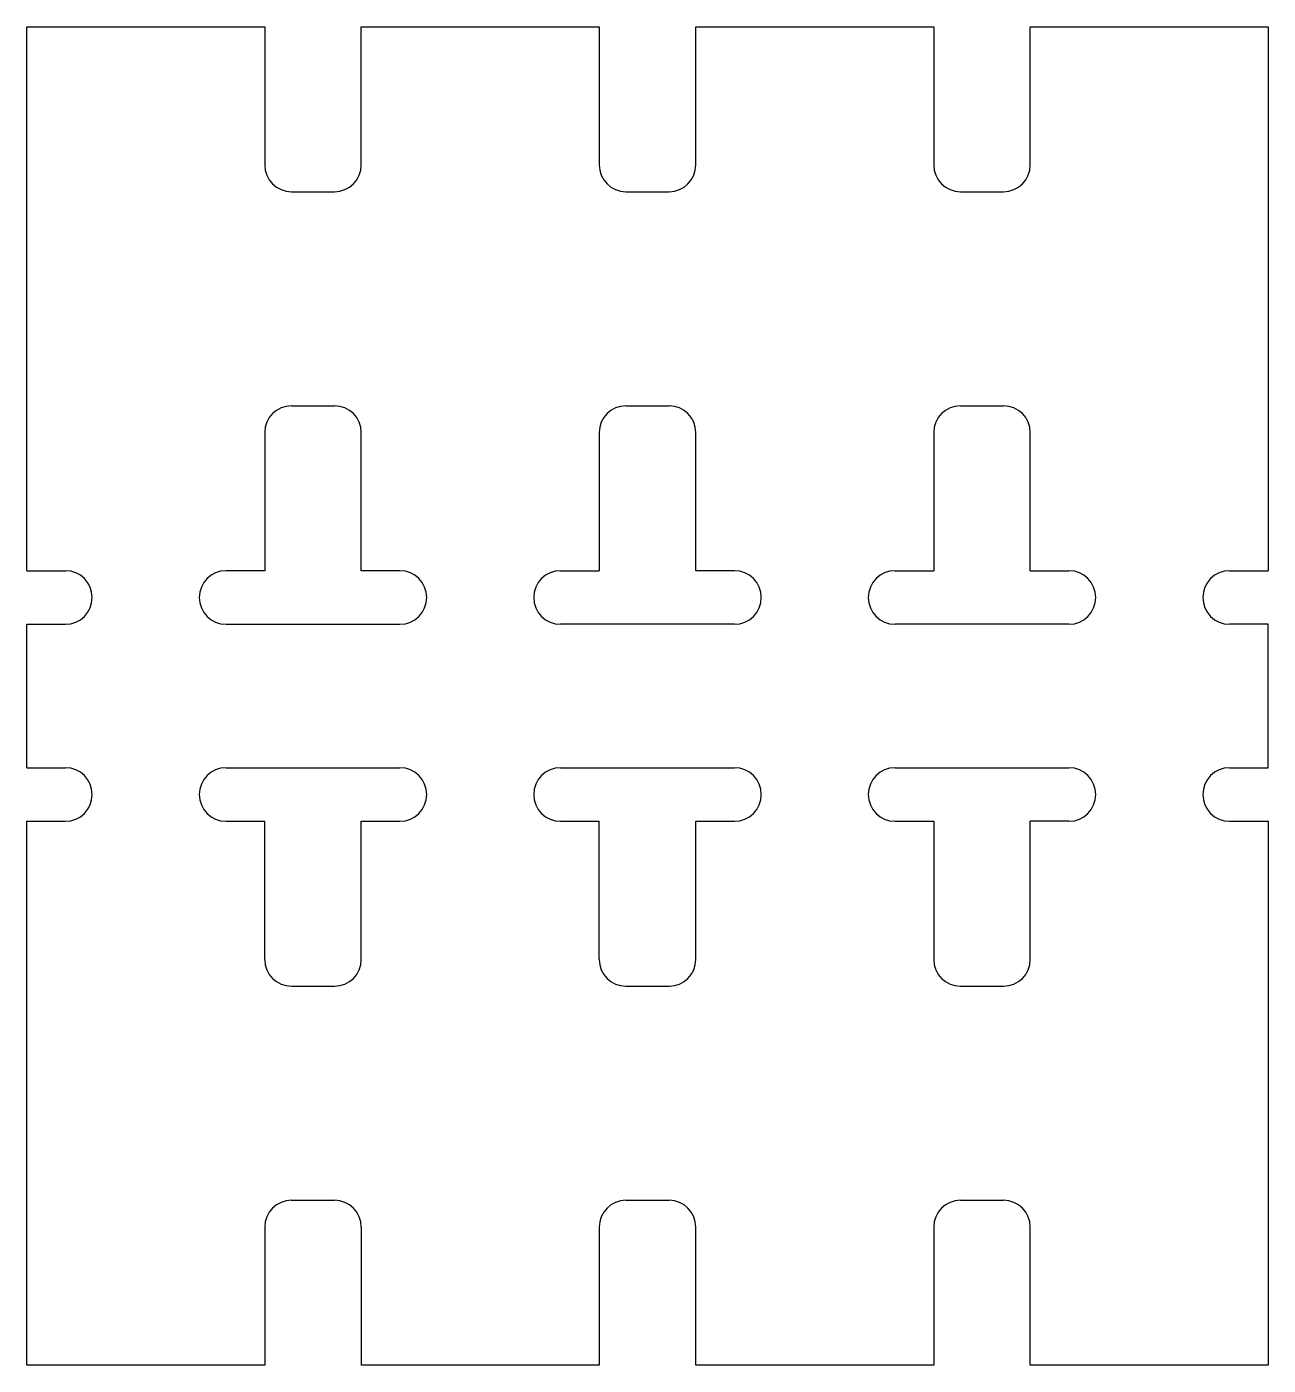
# Model space of a CAD drawing. Header units: millimetres. Extents: x 0 to 93, y 0 to 100.
import ezdxf

# ---------------------------------------------------------------- set-up
doc = ezdxf.new("R2010")
doc.units = ezdxf.units.MM
doc.layers.get('0').update_dxf_attribs({"linetype": 'CONTINUOUS'})

msp = doc.modelspace()

# ---------------------------------------------------------------- linework, layer by layer
for p, q in [((0, 59.36), (0, 100)), ((0, 100), (17.78, 100)), ((17.78, 100), (17.78, 89.68)), ((25, 100), (42.78, 100)), ((25, 89.68), (25, 100)), ((42.78, 100), (42.78, 89.68)), ((50, 100), (67.78, 100)), ((50, 89.68), (50, 100)), ((67.78, 100), (67.78, 89.68)), ((75, 100), (92.78, 100)), ((75, 89.68), (75, 100)), ((92.78, 100), (92.78, 59.36)), ((19.78, 87.68), (23, 87.68)), ((44.78, 87.68), (48, 87.68)), ((69.78, 87.68), (73, 87.68)), ((19.78, 71.68), (23, 71.68)), ((44.78, 71.68), (48, 71.68)), ((69.78, 71.68), (73, 71.68)), ((17.78, 69.68), (17.78, 59.36)), ((25, 59.36), (25, 69.68)), ((42.78, 69.68), (42.78, 59.36)), ((50, 59.36), (50, 69.68)), ((67.78, 69.68), (67.78, 59.36)), ((75, 59.36), (75, 69.68)), ((0, 59.36), (2.89, 59.36)), ((17.78, 59.36), (14.89, 59.36)), ((27.89, 59.36), (25, 59.36)), ((39.89, 59.36), (42.78, 59.36)), ((52.89, 59.36), (50, 59.36)), ((64.89, 59.36), (67.78, 59.36)), ((75, 59.36), (77.89, 59.36)), ((89.89, 59.36), (92.78, 59.36)), ((4.89, 57.36), (4.89, 57.36)), ((12.89, 57.36), (12.89, 57.36)), ((29.89, 57.36), (29.89, 57.36)), ((37.89, 57.36), (37.89, 57.36)), ((54.89, 57.36), (54.89, 57.36)), ((62.89, 57.36), (62.89, 57.36)), ((79.89, 57.36), (79.89, 57.36)), ((87.89, 57.36), (87.89, 57.36)), ((0, 55.36), (2.89, 55.36)), ((0, 44.64), (0, 55.36)), ((14.89, 55.36), (27.89, 55.36)), ((52.89, 55.36), (39.89, 55.36)), ((77.89, 55.36), (64.89, 55.36)), ((92.78, 55.36), (89.89, 55.36)), ((92.78, 44.64), (92.78, 55.36)), ((0, 44.64), (2.89, 44.64)), ((14.89, 44.64), (27.89, 44.64)), ((39.89, 44.64), (52.89, 44.64)), ((64.89, 44.64), (77.89, 44.64)), ((89.89, 44.64), (92.78, 44.64)), ((4.89, 42.64), (4.89, 42.64)), ((12.89, 42.64), (12.89, 42.64)), ((29.89, 42.64), (29.89, 42.64)), ((37.89, 42.64), (37.89, 42.64)), ((54.89, 42.64), (54.89, 42.64)), ((62.89, 42.64), (62.89, 42.64)), ((79.89, 42.64), (79.89, 42.64)), ((87.89, 42.64), (87.89, 42.64)), ((0, 0), (0, 40.64)), ((0, 40.64), (2.89, 40.64)), ((14.89, 40.64), (17.78, 40.64)), ((17.78, 30.32), (17.78, 40.64)), ((25, 30.32), (25, 40.64)), ((25, 40.64), (27.89, 40.64)), ((39.89, 40.64), (42.78, 40.64)), ((42.78, 30.32), (42.78, 40.64)), ((50, 30.32), (50, 40.64)), ((50, 40.64), (52.89, 40.64)), ((64.89, 40.64), (67.78, 40.64)), ((67.78, 40.64), (67.78, 30.32)), ((75, 30.32), (75, 40.64)), ((77.89, 40.64), (75, 40.64)), ((89.89, 40.64), (92.78, 40.64)), ((92.78, 40.64), (92.78, 0)), ((19.78, 28.32), (23, 28.32)), ((44.78, 28.32), (48, 28.32)), ((69.78, 28.32), (73, 28.32)), ((19.78, 12.32), (23, 12.32)), ((44.78, 12.32), (48, 12.32)), ((69.78, 12.32), (73, 12.32)), ((17.78, 10.32), (17.78, 0)), ((25, 10.32), (25, 0)), ((42.78, 10.32), (42.78, 0)), ((50, 0), (50, 10.32)), ((67.78, 10.32), (67.78, 0)), ((75, 0), (75, 10.32)), ((17.78, 0), (0, 0)), ((42.78, 0), (25, 0)), ((67.78, 0), (50, 0)), ((92.78, 0), (75, 0))]:
    msp.add_line(p, q)
for centre, start, end in [((19.78, 89.68), 180, 270), ((23, 89.68), -90, 0), ((44.78, 89.68), 180, 270), ((48, 89.68), -90, 0), ((69.78, 89.68), 180, 270), ((73, 89.68), -90, 0), ((19.78, 69.68), 90, 180), ((23, 69.68), 0, 90), ((44.78, 69.68), 90, 180), ((48, 69.68), 0, 90), ((69.78, 69.68), 90, 180), ((73, 69.68), 0, 90), ((2.89, 57.36), 0, 90), ((14.89, 57.36), 90, 180), ((27.89, 57.36), 0, 90), ((39.89, 57.36), 90, 180), ((52.89, 57.36), 0, 90), ((64.89, 57.36), 90, 180), ((77.89, 57.36), 0, 90), ((89.89, 57.36), 90, 180), ((2.89, 57.36), 270, 360), ((14.89, 57.36), 180, 270), ((27.89, 57.36), 270, 360), ((39.89, 57.36), 180, 270), ((52.89, 57.36), 270, 360), ((64.89, 57.36), 180, 270), ((77.89, 57.36), 270, 360), ((89.89, 57.36), 180, 270), ((2.89, 42.64), 0, 90), ((14.89, 42.64), 90, 180), ((27.89, 42.64), 0, 90), ((39.89, 42.64), 90, 180), ((52.89, 42.64), 0, 90), ((64.89, 42.64), 90, 180), ((77.89, 42.64), 0, 90), ((89.89, 42.64), 90, 180), ((2.89, 42.64), 270, 360), ((14.89, 42.64), 180, 270), ((27.89, 42.64), 270, 360), ((39.89, 42.64), 180, 270), ((52.89, 42.64), 270, 360), ((64.89, 42.64), 180, 270), ((77.89, 42.64), 270, 360), ((89.89, 42.64), 180, 270), ((19.78, 30.32), 180, 270), ((23, 30.32), -90, 0), ((44.78, 30.32), 180, 270), ((48, 30.32), 270, 360), ((69.78, 30.32), 180, 270), ((73, 30.32), 270, 360), ((19.78, 10.32), 90, 180), ((23, 10.32), 0, 90), ((44.78, 10.32), 90, 180), ((48, 10.32), 0, 90), ((69.78, 10.32), 90, 180), ((73, 10.32), 0, 90)]:
    msp.add_arc(centre, 2, start, end)

doc.saveas('drawing.dxf')
